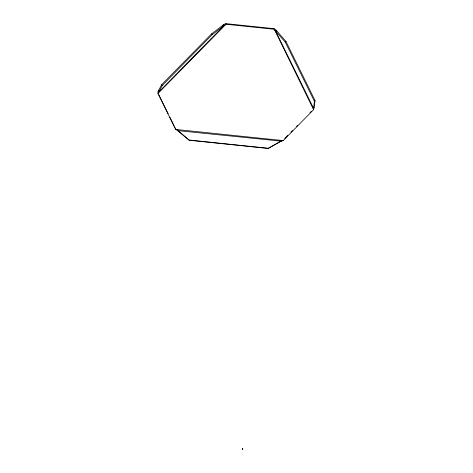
<?xml version="1.0" encoding="UTF-8"?>
<svg xmlns="http://www.w3.org/2000/svg" width="473" height="473" viewBox="0 0 473 473"><rect width="100%" height="100%" fill="white"/><g stroke="black" fill="none" stroke-linecap="round" stroke-linejoin="round"><path stroke-width="0.71" d="M268.215 148.238L189.165 140.02L177.617 130.377L175.625 129.419L157.958 93.506L162.31 85.436L212.288 34.559L225.503 24.507L225.982 24.253L274.015 29.249L285.302 42.15L314.374 101.246L313.593 109.689L283.221 140.605L281.039 141.131L268.079 148.463L189.029 140.245L176.287 129.442M273.985 28.646L313.593 109.689L315.071 100.619L285.999 41.523L276.137 30.16L273.985 28.646L225.952 23.65L224.066 24.33L211.668 33.796L161.689 84.673L158.124 91.259L157.958 93.506L225.982 24.253L225.952 23.65M242.413 449.167L242.531 448.688L242.478 449.35M242.649 448.812L242.424 448.989M177.481 130.601L281.039 141.131L268.079 148.463M159.111 90.248L158.124 91.259L158.745 92.022L224.131 25.453L223.51 24.691L222.026 26.204M284.734 138.429L287.826 135.284M290.913 132.138L292.456 130.566M296.577 126.374L297.606 125.327M309.957 112.751L311.5 111.179M285.302 42.15L285.999 41.523M314.374 101.246L315.071 100.619M314.178 107.483L313.481 108.11L275.44 30.786L276.137 30.16L276.77 31.449M280.903 141.356L282.032 140.641M242.3 448.771L242.702 448.806M174.951 127.509L175.82 129.011M211.668 33.796L212.288 34.559M161.689 84.673L162.31 85.436M158.893 94.86L168.205 113.798M169.813 117.062L174.306 126.202M283.209 140.304L283.221 140.605L175.625 129.419L175.589 128.81"/></g></svg>
